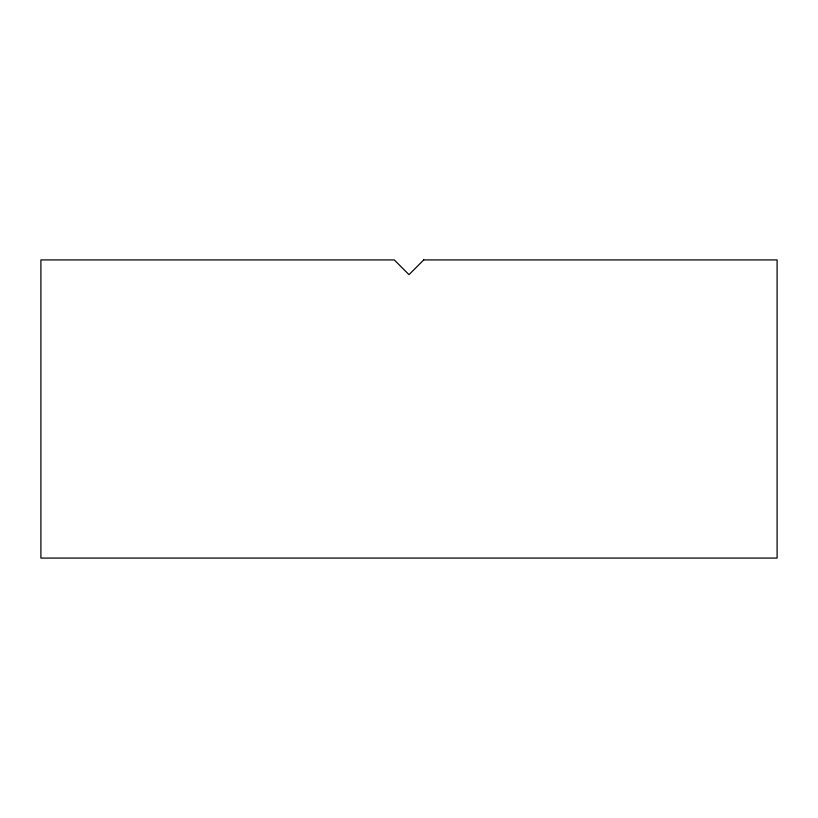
<?xml version="1.0" encoding="UTF-8"?>
<svg xmlns="http://www.w3.org/2000/svg" width="818" height="818" viewBox="0 0 818 818"><rect width="100%" height="100%" fill="white"/><g stroke="black" fill="none" stroke-linecap="round" stroke-linejoin="round"><path stroke-width="1.23" d="M423.724 259.919L409 274.644L394.276 259.919L40.9 259.919L40.9 558.08L777.1 558.08L777.1 259.919L423.724 259.919"/></g></svg>
